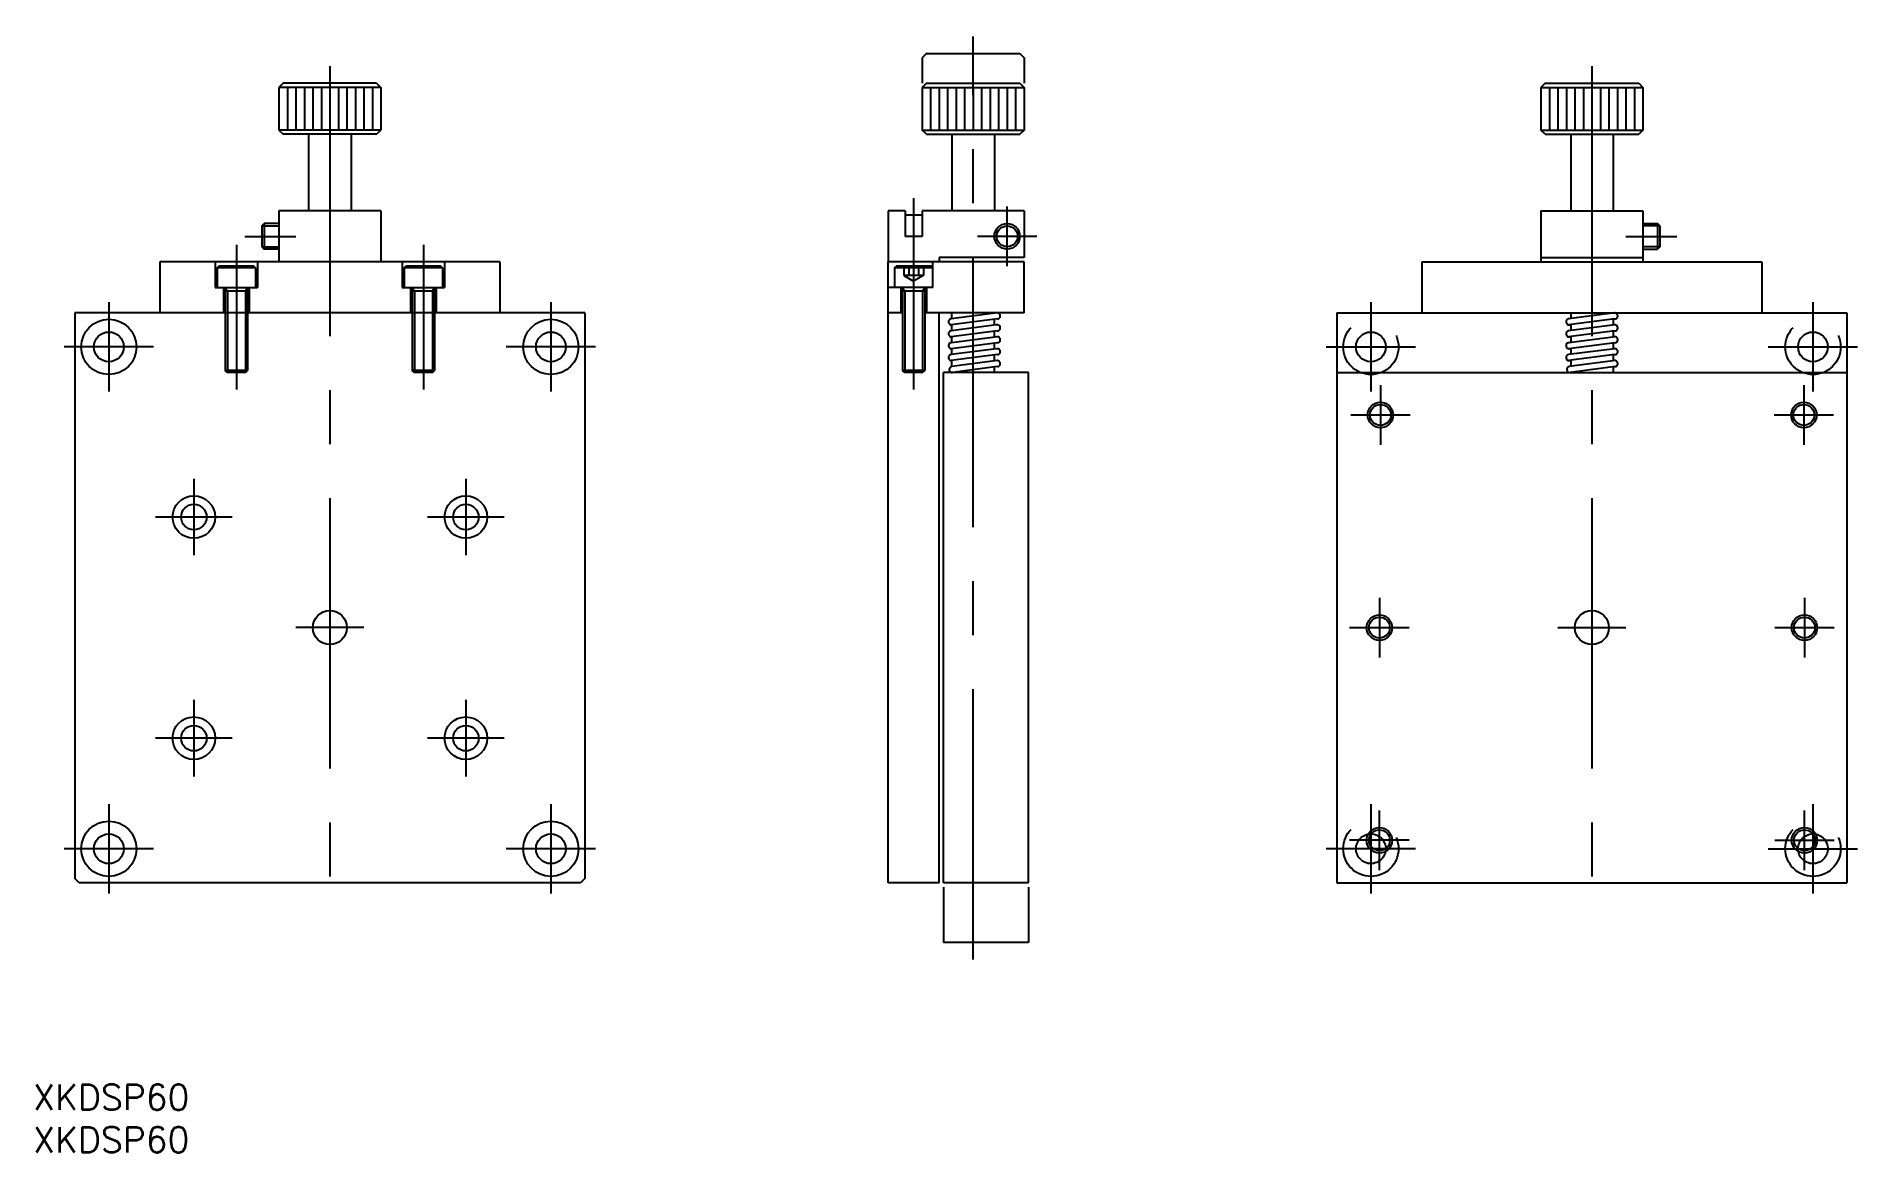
# Model space of a CAD drawing. Extents: x -35 to 180, y -62 to 70.
import ezdxf

# ---------------------------------------------------------------- set-up
doc = ezdxf.new("R2010")
doc.units = 0
for name, pattern in [('CENTER', [50.8, 31.75, -6.35, 6.35, -6.35]), ('DASHED', [19.05, 12.7, -6.35]), ('PHANTOM', [63.5, 31.75, -6.35, 6.35, -6.35, 6.35, -6.35])]:
    doc.linetypes.add(name, pattern=pattern)
doc.layers.get('0').update_dxf_attribs({"linetype": 'CONTINUOUS'})
doc.layers.add('CENTER', color=1, linetype='CONTINUOUS')
doc.styles.get("Standard").update_dxf_attribs({"font": 'txt.shx', "height": 3, "bigfont": 'bigfont.shx'})

msp = doc.modelspace()

# ---------------------------------------------------------------- linework, layer by layer
at = {"color": 3, "linetype": 'PHANTOM'}
for p, q in [((70.17, 67.5), (69.67, 67)), ((69.67, 67), (69.67, 64)), ((70.17, 67.5), (81.17, 67.5)), ((81.17, 67.5), (81.67, 67)), ((81.67, 67), (81.67, 64)), ((72.17, -30.5), (72.17, -37)), ((82.17, -30.5), (82.17, -37)), ((82.17, -37), (72.17, -37))]:
    msp.add_line(p, q, dxfattribs=at)
at = {"color": 7, "linetype": 'CONTINUOUS'}
for p, q in [((-5.5, 64), (-6, 63.5)), ((-6, 63.5), (-6, 58.5)), ((6, 63.5), (-6, 63.5)), ((5.5, 64), (-5.5, 64)), ((-5, 63.5), (-5, 58.5)), ((-4, 63.5), (-4, 58.5)), ((-3, 63.5), (-3, 58.5)), ((-2, 63.5), (-2, 58.5)), ((-1, 63.5), (-1, 58.5)), ((0, 63.5), (0, 58.5)), ((1, 63.5), (1, 58.5)), ((2, 63.5), (2, 58.5)), ((3, 63.5), (3, 58.5)), ((4, 63.5), (4, 58.5)), ((5, 63.5), (5, 58.5)), ((5.5, 64), (6, 63.5)), ((6, 63.5), (6, 58.5)), ((70.17, 64), (69.67, 63.5)), ((69.67, 63.5), (69.67, 58.5)), ((69.67, 63.5), (81.67, 63.5)), ((70.17, 64), (81.17, 64)), ((70.67, 63.5), (70.67, 58.5)), ((71.67, 63.5), (71.67, 58.5)), ((72.67, 63.5), (72.67, 58.5)), ((73.67, 63.5), (73.67, 58.5)), ((74.67, 63.5), (74.67, 58.5)), ((75.67, 63.5), (75.67, 58.5)), ((76.67, 63.5), (76.67, 58.5)), ((77.67, 63.5), (77.67, 58.5)), ((78.67, 63.5), (78.67, 58.5)), ((79.67, 63.5), (79.67, 58.5)), ((80.67, 63.5), (80.67, 58.5)), ((81.17, 64), (81.67, 63.5)), ((81.67, 63.5), (81.67, 58.5)), ((142.96, 64), (142.46, 63.5)), ((142.46, 63.5), (142.46, 58.5)), ((142.46, 63.5), (154.46, 63.5)), ((142.96, 64), (153.96, 64)), ((143.46, 63.5), (143.46, 58.5)), ((144.46, 63.5), (144.46, 58.5)), ((145.46, 63.5), (145.46, 58.5)), ((146.46, 63.5), (146.46, 58.5)), ((147.46, 63.5), (147.46, 58.5)), ((148.46, 63.5), (148.46, 58.5)), ((149.46, 63.5), (149.46, 58.5)), ((150.46, 63.5), (150.46, 58.5)), ((151.46, 63.5), (151.46, 58.5)), ((152.46, 63.5), (152.46, 58.5)), ((153.46, 63.5), (153.46, 58.5)), ((153.96, 64), (154.46, 63.5)), ((154.46, 63.5), (154.46, 58.5)), ((6, 58.5), (-6, 58.5)), ((-6, 58.5), (-5.5, 58)), ((5.5, 58), (-5.5, 58)), ((-2.5, 58), (-2.5, 49)), ((2.5, 58), (2.5, 49)), ((5.5, 58), (6, 58.5)), ((69.67, 58.5), (81.67, 58.5)), ((70.17, 58), (69.67, 58.5)), ((70.17, 58), (81.17, 58)), ((73.17, 58), (73.17, 49)), ((78.17, 58), (78.17, 49)), ((81.67, 58.5), (81.17, 58)), ((142.46, 58.5), (154.46, 58.5)), ((142.96, 58), (142.46, 58.5)), ((142.96, 58), (153.96, 58)), ((145.96, 58), (145.96, 49)), ((150.96, 58), (150.96, 49)), ((154.46, 58.5), (153.96, 58)), ((-8, 47.23), (-7.73, 47.5)), ((-8, 47.23), (-8, 44.77)), ((-6, 47.5), (-7.73, 47.5)), ((-7.73, 47.5), (-7.73, 44.5)), ((6, 49), (-6, 49)), ((-6, 49), (-6, 43)), ((6, 49), (6, 43)), ((65.67, 49), (65.67, 43)), ((67.67, 49), (65.67, 49)), ((67.67, 49), (67.67, 46)), ((69.67, 48.5), (67.67, 48.5)), ((81.67, 49), (69.67, 49)), ((69.67, 49), (69.67, 46)), ((81.67, 49), (81.67, 43.5)), ((142.46, 49), (154.46, 49)), ((142.46, 49), (142.46, 43)), ((154.46, 49), (154.46, 43)), ((154.46, 47.5), (156.19, 47.5)), ((156.19, 47.5), (156.19, 44.5)), ((156.46, 47.23), (156.19, 47.5)), ((156.46, 47.23), (156.46, 44.77)), ((69.67, 46), (67.67, 46)), ((20, 43), (-20, 43)), ((-20, 43), (-20, 37)), ((-13.5, 43), (-13.5, 40)), ((-8.5, 43), (-8.5, 40)), ((-8, 44.77), (-7.73, 44.5)), ((-6, 44.5), (-7.73, 44.5)), ((8.5, 43), (8.5, 40)), ((13.5, 43), (13.5, 40)), ((20, 43), (20, 37)), ((65.67, -30), (65.67, 43)), ((81.67, 43), (65.67, 43)), ((81.67, 43.5), (71.67, 43.5)), ((71.67, 43.5), (71.67, 43)), ((81.67, 37), (81.67, 43)), ((128.46, 43), (168.46, 43)), ((128.46, 43), (128.46, 37)), ((142.46, 43.5), (154.46, 43.5)), ((154.46, 44.5), (156.19, 44.5)), ((156.46, 44.77), (156.19, 44.5)), ((168.46, 43), (168.46, 37)), ((-13.25, 42.3), (-13.05, 42.5)), ((-8.75, 42.3), (-13.25, 42.3)), ((-13.25, 42.3), (-13.25, 40)), ((-8.95, 42.5), (-13.05, 42.5)), ((-8.75, 42.3), (-8.95, 42.5)), ((-8.75, 42.3), (-8.75, 40)), ((8.75, 42.3), (8.95, 42.5)), ((13.25, 42.3), (8.75, 42.3)), ((8.75, 42.3), (8.75, 40)), ((13.05, 42.5), (8.95, 42.5)), ((13.25, 42.3), (13.05, 42.5)), ((13.25, 42.3), (13.25, 40)), ((-13.5, 40), (-8.5, 40)), ((8.5, 40), (13.5, 40)), ((30, 37), (-30, 37)), ((-30, 37), (-30, -29.5)), ((30, 37), (30, -29.5)), ((67.37, 37), (65.67, 37)), ((81.67, 37), (69.97, 37)), ((71.67, -30), (71.67, 37)), ((78.52, 36.99), (73.08, 36.29)), ((73.17, 36.3), (73.17, 37)), ((78.17, 36.94), (78.17, 37)), ((118.46, 37), (118.46, -30)), ((118.46, 37), (178.46, 37)), ((151.16, 36.99), (145.71, 36.29)), ((145.96, 37), (145.96, 36.32)), ((150.96, 37), (150.96, 36.96)), ((178.46, 37), (178.46, -30)), ((78.52, 36.29), (73.08, 35.59)), ((78.43, 35.58), (73.08, 34.89)), ((78.52, 34.89), (73.08, 34.19)), ((73.17, 34.9), (73.17, 35.6)), ((78.17, 35.54), (78.17, 36.24)), ((78.17, 34.14), (78.17, 34.84)), ((151.16, 36.29), (145.71, 35.59)), ((151.16, 35.59), (145.71, 34.89)), ((151.16, 34.89), (145.71, 34.19)), ((145.96, 35.62), (145.96, 34.92)), ((150.96, 36.26), (150.96, 35.56)), ((150.96, 34.86), (150.96, 34.16)), ((78.52, 33.49), (73.08, 32.79)), ((78.43, 32.78), (73.08, 32.09)), ((78.52, 34.19), (73.12, 33.49)), ((73.17, 33.5), (73.17, 34.2)), ((73.17, 32.1), (73.17, 32.8)), ((78.17, 32.74), (78.17, 33.44)), ((151.16, 33.49), (145.71, 32.79)), ((151.16, 32.79), (145.71, 32.09)), ((151.25, 34.2), (145.76, 33.49)), ((145.96, 34.22), (145.96, 33.51)), ((145.96, 32.82), (145.96, 32.12)), ((150.96, 33.46), (150.96, 32.76)), ((72.17, -30), (72.17, 30)), ((82.17, 30), (72.17, 30)), ((78.52, 32.09), (73.08, 31.39)), ((73.17, 30.7), (73.17, 31.4)), ((78.52, 31.39), (73.17, 30.7)), ((78.52, 30.69), (73.26, 30.01)), ((78.17, 31.34), (78.17, 32.04)), ((78.17, 30), (78.17, 30.64)), ((82.17, -30), (82.17, 30)), ((118.46, 30), (178.46, 30)), ((151.16, 32.09), (145.71, 31.39)), ((151.25, 31.4), (145.8, 30.7)), ((151.25, 30.7), (145.89, 30.01)), ((145.96, 31.42), (145.96, 30.72)), ((145.96, 30.02), (145.96, 30)), ((150.96, 32.06), (150.96, 31.36)), ((150.96, 30.66), (150.96, 30)), ((-29.5, -30), (-30, -29.5)), ((30, -29.5), (29.5, -30)), ((29.5, -30), (-29.5, -30)), ((71.67, -30), (65.67, -30)), ((82.17, -30), (72.17, -30)), ((118.46, -30), (178.46, -30))]:
    msp.add_line(p, q, dxfattribs=at)
at = {"color": 3, "linetype": 'CONTINUOUS'}
for p, q in [((-8, 47.23), (-6, 47.23)), ((156.46, 47.23), (154.46, 47.23)), ((-8, 44.77), (-6, 44.77)), ((156.46, 44.77), (154.46, 44.77))]:
    msp.add_line(p, q, dxfattribs=at)
at = {"color": 3, "linetype": 'DASHED'}
for p, q in [((70.92, 40), (70.92, 43)), ((66.42, 42.3), (66.62, 42.5)), ((70.92, 42.3), (66.42, 42.3)), ((66.42, 42.3), (66.42, 40)), ((70.72, 42.5), (66.62, 42.5)), ((67.52, 42.5), (67.52, 41.4)), ((69.83, 41.4), (67.52, 41.4)), ((67.52, 41.4), (68.67, 40.73)), ((68.1, 42.5), (68.1, 41.4)), ((69.83, 41.4), (68.67, 40.73)), ((69.25, 42.5), (69.25, 41.4)), ((69.83, 42.5), (69.83, 41.4)), ((70.92, 42.3), (70.72, 42.5)), ((-12.5, 40), (-12.5, 37)), ((-12.3, 40), (-12.3, 30.24)), ((-12.08, 39.55), (-12.3, 39.94)), ((-9.7, 39.55), (-12.3, 39.55)), ((-12.06, 39.55), (-12.06, 30)), ((-9.94, 39.55), (-9.94, 30)), ((-9.92, 39.55), (-9.7, 39.94)), ((-9.7, 40), (-9.7, 30.24)), ((-9.5, 40), (-9.5, 37)), ((9.5, 40), (9.5, 37)), ((9.7, 40), (9.7, 30.24)), ((9.92, 39.55), (9.7, 39.94)), ((12.3, 39.55), (9.7, 39.55)), ((9.94, 39.55), (9.94, 30)), ((12.06, 39.55), (12.06, 30)), ((12.08, 39.55), (12.3, 39.94)), ((12.3, 40), (12.3, 30.24)), ((12.5, 40), (12.5, 37)), ((70.92, 40), (65.67, 40)), ((67.17, 40), (67.17, 37)), ((67.37, 40), (67.37, 30.24)), ((67.6, 39.55), (67.37, 39.94)), ((69.97, 39.55), (67.37, 39.55)), ((67.62, 39.55), (67.62, 30)), ((69.73, 39.55), (69.73, 30)), ((69.75, 39.55), (69.97, 39.94)), ((69.97, 40), (69.97, 30.24)), ((70.17, 40), (70.17, 37)), ((-9.7, 30.24), (-12.3, 30.24)), ((-12.06, 30), (-12.3, 30.24)), ((-9.94, 30), (-12.06, 30)), ((-9.94, 30), (-9.7, 30.24)), ((12.3, 30.24), (9.7, 30.24)), ((9.94, 30), (9.7, 30.24)), ((12.06, 30), (9.94, 30)), ((12.06, 30), (12.3, 30.24)), ((69.97, 30.24), (67.37, 30.24)), ((67.62, 30), (67.37, 30.24)), ((69.73, 30), (67.62, 30)), ((69.73, 30), (69.97, 30.24))]:
    msp.add_line(p, q, dxfattribs=at)
at = {"color": 3, "linetype": 'CONTINUOUS'}
for centre in [(79.67, 46), (123.58, 25), (173.39, 25), (123.46, 0), (173.46, 0), (123.46, -25), (173.46, -25)]:
    msp.add_circle(centre, 1.5, dxfattribs=at)
at = {"color": 7, "linetype": 'CONTINUOUS'}
for centre, radius in [((79.67, 46), 1.23), ((-26, 33), 3.25), ((-26, 33), 1.75), ((26, 33), 3.25), ((26, 33), 1.75), ((122.46, 33), 1.75), ((174.46, 33), 1.75), ((123.58, 25), 1.23), ((173.39, 25), 1.23), ((-16, 13), 2.5), ((16, 13), 2.5), ((-16, 13), 1.5), ((16, 13), 1.5), ((0, 0), 2), ((123.46, 0), 1.23), ((148.46, 0), 2), ((173.46, 0), 1.23), ((-16, -13), 2.5), ((16, -13), 2.5), ((-16, -13), 1.5), ((16, -13), 1.5), ((-26, -26), 3.25), ((26, -26), 3.25), ((-26, -26), 1.75), ((26, -26), 1.75), ((123.46, -25), 1.23), ((173.46, -25), 1.23)]:
    msp.add_circle(centre, radius, dxfattribs=at)
at = {"color": 3, "linetype": 'DASHED'}
for centre, radius in [((122.46, 33), 3.25), ((174.46, 33), 3.25), ((122.46, -26), 3.25), ((174.46, -26), 3.25), ((122.46, -26), 1.75), ((174.46, -26), 1.75)]:
    msp.add_circle(centre, radius, dxfattribs=at)
at = {"color": 7, "linetype": 'CONTINUOUS'}
for centre, start, end in [((78.52, 36.64), 270, 104.7115), ((151.16, 36.64), 270, 104.7115), ((73.12, 35.94), 97.3557, 287.7655), ((73.12, 34.54), 97.3557, 287.7655), ((78.52, 35.24), 270, 104.7115), ((145.76, 35.94), 97.3557, 287.7655), ((145.76, 34.54), 97.3557, 287.7655), ((151.16, 35.24), 270, 104.7115), ((73.12, 33.14), 86.9547, 284.7115), ((78.52, 33.84), 270, 104.7115), ((78.52, 32.44), 270, 104.7115), ((145.76, 33.14), 86.9547, 284.7115), ((151.16, 33.84), 270, 104.7115), ((151.16, 32.44), 270, 104.7115), ((73.12, 31.74), 97.3557, 287.7655), ((73.21, 30.35), 97.3557, 287.7655), ((78.52, 31.04), 270, 104.7115), ((145.76, 31.74), 97.3557, 287.7655), ((145.85, 30.35), 97.3557, 287.7655), ((151.16, 31.04), 270, 104.7115)]:
    msp.add_arc(centre, 0.35, start, end, dxfattribs=at)
at = {"layer": 'CENTER', "color": 1, "linetype": 'CENTER'}
for p, q in [((75.67, -39), (75.67, 69.5)), ((0, 66), (0, -32)), ((148.46, 66), (148.46, -32)), ((68.67, 50.5), (68.67, 28)), ((79.67, 42.5), (79.67, 49.5)), ((-11, 45), (-11, 28)), ((-10, 46), (-4, 46)), ((11, 45), (11, 28)), ((83.17, 46), (76.17, 46)), ((152.46, 46), (158.46, 46)), ((-26, 38.25), (-26, 27.75)), ((26, 38.25), (26, 27.75)), ((122.46, 38.25), (122.46, 27.75)), ((174.46, 38.25), (174.46, 27.75)), ((-20.75, 33), (-31.25, 33)), ((31.25, 33), (20.75, 33)), ((117.21, 33), (127.71, 33)), ((169.21, 33), (179.71, 33)), ((123.58, 28.5), (123.58, 21.5)), ((173.39, 28.5), (173.39, 21.5)), ((120.08, 25), (127.08, 25)), ((169.89, 25), (176.89, 25)), ((-16, 17.5), (-16, 8.5)), ((16, 17.5), (16, 8.5)), ((-11.5, 13), (-20.5, 13)), ((20.5, 13), (11.5, 13)), ((123.46, 3.5), (123.46, -3.5)), ((173.46, 3.5), (173.46, -3.5)), ((4, 0), (-4, 0)), ((119.96, 0), (126.96, 0)), ((144.46, 0), (152.46, 0)), ((169.96, 0), (176.96, 0)), ((-16, -8.5), (-16, -17.5)), ((16, -8.5), (16, -17.5)), ((-11.5, -13), (-20.5, -13)), ((20.5, -13), (11.5, -13)), ((-26, -20.75), (-26, -31.25)), ((26, -20.75), (26, -31.25)), ((122.46, -20.75), (122.46, -31.25)), ((174.46, -20.75), (174.46, -31.25)), ((123.46, -28.5), (123.46, -21.5)), ((173.46, -28.5), (173.46, -21.5)), ((126.96, -25), (119.96, -25)), ((169.96, -25), (176.96, -25)), ((-20.75, -26), (-31.25, -26)), ((-22.75, -26), (-29.25, -26)), ((31.25, -26), (20.75, -26)), ((29.25, -26), (22.75, -26)), ((127.71, -26), (117.21, -26)), ((169.21, -26), (179.71, -26))]:
    msp.add_line(p, q, dxfattribs=at)

# ---------------------------------------------------------------- texts
at = {"color": 7, "linetype": 'CONTINUOUS'}
for p in [(-34.91, -56.71), (-34.91, -61.71)]:
    msp.add_text('XKDSP60', height=3, dxfattribs=at).set_placement(p)

doc.saveas('drawing.dxf')
